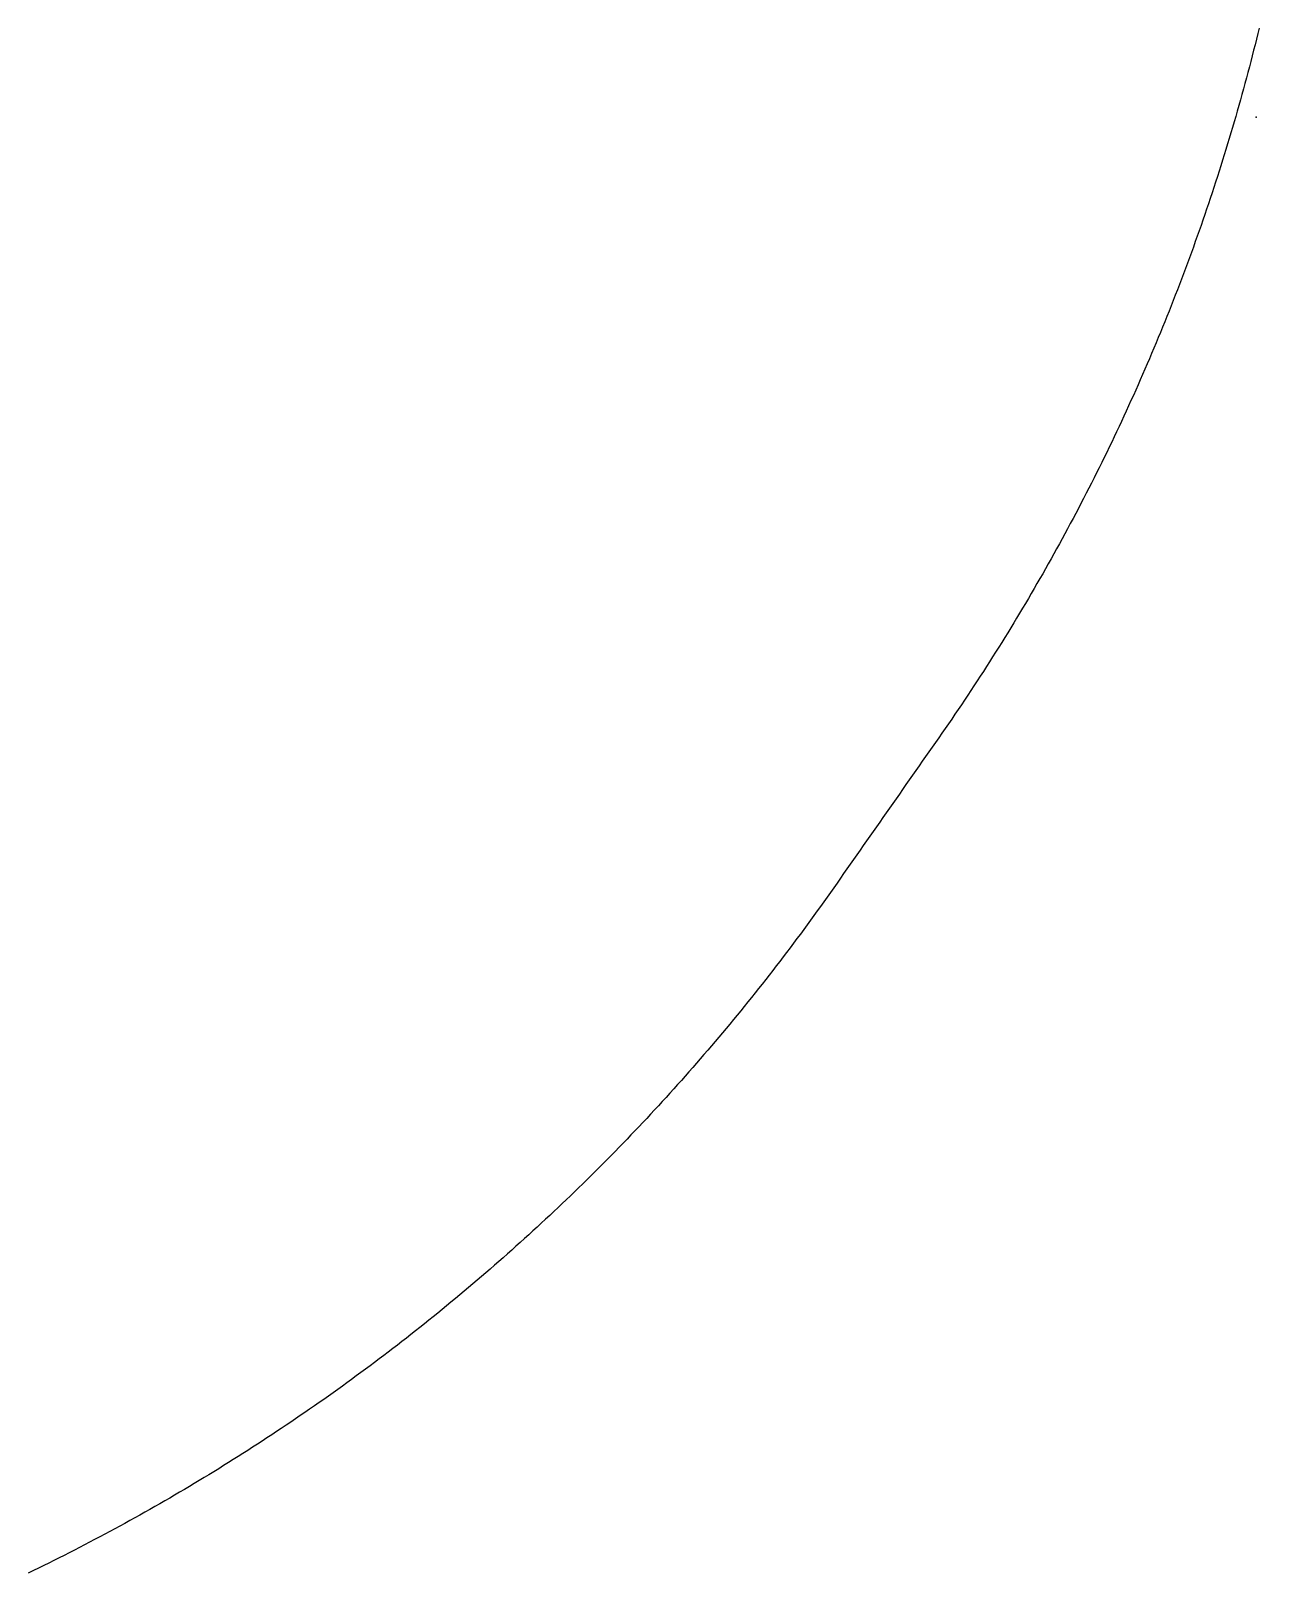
# Model space of a CAD drawing. Header units: metres. Extents: x 457876 to 584660, y 126427 to 241224.
# Drawn here: x 570926 to 576267, y 191807 to 198512 of the extents above; entities that cross this region are included whole.
import ezdxf

# ---------------------------------------------------------------- set-up
doc = ezdxf.new("R2010")
doc.units = ezdxf.units.M
for name, color, linetype in [('AT_GRADE', 3, 'CONTINUOUS'), ('CUTTING', 34, 'CONTINUOUS'), ('EMBANKMENT', 42, 'CONTINUOUS'), ('GROUND_CL', 8, 'CONTINUOUS'), ('RAIL_CL', 1, 'CONTINUOUS'), ('STATIONS', 7, 'CONTINUOUS')]:
    doc.layers.add(name, color=color, linetype=linetype)

msp = doc.modelspace()

# ---------------------------------------------------------------- linework, layer by layer
at = {"layer": 'AT_GRADE'}
for points in [[(575837.704, 197201.118, 35.96), (575828.239, 197178.135, 35.846), (575818.671, 197155.194, 35.732), (575809.092, 197132.258, 35.619), (575799.405, 197109.368, 35.505), (575789.673, 197086.497, 35.392), (575779.888, 197063.648, 35.279)], [(575337.8, 196173.711, 30.912), (575325.526, 196152.099, 30.808), (575313.172, 196130.533, 30.706), (575300.773, 196108.993, 30.603), (575288.321, 196087.483, 30.501), (575275.812, 196066.007, 30.399), (575263.224, 196044.576, 30.298), (575250.579, 196023.179, 30.197), (575237.885, 196001.812, 30.097), (575225.138, 195980.476, 29.997), (575212.338, 195959.171, 29.898), (575199.457, 195937.917, 29.799), (575186.518, 195916.696, 29.7), (575173.524, 195895.51, 29.602), (575160.485, 195874.351, 29.504), (575147.397, 195853.223, 29.407), (575134.241, 195832.137, 29.31), (575121.016, 195811.094, 29.214), (575107.741, 195790.083, 29.118), (575094.412, 195769.106, 29.023), (575081.032, 195748.161, 28.929), (575067.601, 195727.25, 28.835), (575054.09, 195706.39, 28.741), (575040.522, 195685.566, 28.648), (575026.905, 195664.775, 28.555), (575013.237, 195644.018, 28.463), (574999.52, 195623.293, 28.372)], [(572695.059, 192937.701, 23.297), (572675.741, 192922.055, 23.315), (572656.38, 192906.46, 23.333), (572636.966, 192890.932, 23.352), (572617.51, 192875.456, 23.371), (572598.014, 192860.031, 23.391), (572578.484, 192844.647, 23.411), (572558.909, 192829.323, 23.432), (572539.283, 192814.061, 23.453), (572519.628, 192798.838, 23.474), (572499.91, 192783.695, 23.496), (572480.166, 192768.587, 23.518), (572460.381, 192753.531, 23.541), (572440.562, 192738.521, 23.564), (572420.697, 192723.571, 23.587), (572400.782, 192708.687, 23.611), (572380.828, 192693.855, 23.635), (572360.851, 192679.055, 23.66), (572340.824, 192664.321, 23.684), (572320.753, 192649.647, 23.709), (572300.637, 192635.035, 23.735), (572280.481, 192620.476, 23.76), (572260.284, 192605.976, 23.786), (572240.054, 192591.521, 23.813), (572219.794, 192577.106, 23.839), (572199.491, 192562.753, 23.866), (572179.145, 192548.461, 23.893)], [(571159.384, 191929.845, 25.418), (571137.305, 191918.401, 25.453), (571115.201, 191907.006, 25.488), (571093.061, 191895.68, 25.523), (571070.889, 191884.416, 25.558), (571048.684, 191873.217, 25.593), (571026.449, 191862.078, 25.628), (571004.193, 191850.981, 25.664), (570981.907, 191839.943, 25.699), (570959.575, 191828.999, 25.735), (570937.219, 191818.102, 25.771)]]:
    msp.add_polyline3d(points, dxfattribs=at)
at = {"layer": 'CUTTING'}
for points in [[(575770.027, 197040.832, 35.166), (575760.111, 197018.04, 35.053), (575750.112, 196995.285, 34.94), (575740.098, 196972.536, 34.827), (575729.956, 196949.843, 34.714), (575719.786, 196927.164, 34.602), (575709.553, 196904.513, 34.49), (575699.273, 196881.884, 34.378), (575688.941, 196859.277, 34.266), (575678.504, 196836.72, 34.154), (575668.056, 196814.167, 34.042), (575657.508, 196791.662, 33.931), (575646.905, 196769.182, 33.819), (575636.229, 196746.737, 33.708), (575625.514, 196724.31, 33.598), (575614.747, 196701.908, 33.487), (575603.895, 196679.548, 33.377), (575592.969, 196657.223, 33.266), (575582.033, 196634.904, 33.156), (575570.991, 196612.636, 33.047), (575559.905, 196590.391, 32.937), (575548.737, 196568.187, 32.828), (575537.531, 196546.002, 32.719), (575526.277, 196523.841, 32.61), (575514.951, 196501.717, 32.502), (575503.566, 196479.624, 32.394), (575492.098, 196457.573, 32.286), (575480.615, 196435.53, 32.178), (575469.043, 196413.534, 32.071), (575457.387, 196391.583, 31.964), (575445.696, 196369.65, 31.857), (575433.953, 196347.744, 31.751), (575422.138, 196325.878, 31.645), (575410.272, 196304.039, 31.539), (575398.353, 196282.23, 31.433), (575386.344, 196260.469, 31.328), (575374.316, 196238.719, 31.224), (575362.213, 196217.011, 31.119), (575350.03, 196195.348, 31.015)], [(572158.75, 192534.238, 23.921), (572138.316, 192520.07, 23.948), (572117.855, 192505.944, 23.976), (572097.348, 192491.881, 24.005), (572076.801, 192477.88, 24.033), (572056.219, 192463.928, 24.062), (572035.601, 192450.03, 24.091), (572014.947, 192436.185, 24.12), (571994.256, 192422.396, 24.149), (571973.528, 192408.663, 24.179), (571952.76, 192394.989, 24.208), (571931.951, 192381.379, 24.238), (571911.104, 192367.825, 24.269), (571890.223, 192354.325, 24.299), (571869.31, 192340.874, 24.33), (571848.361, 192327.479, 24.36), (571827.367, 192314.155, 24.391), (571806.337, 192300.886, 24.422), (571785.276, 192287.669, 24.454), (571764.172, 192274.519, 24.485), (571743.029, 192261.431, 24.517), (571721.859, 192248.387, 24.548), (571700.661, 192235.388, 24.58), (571679.414, 192222.471, 24.612), (571658.136, 192209.603, 24.644), (571636.824, 192196.791, 24.677), (571615.471, 192184.048, 24.709), (571594.09, 192171.352, 24.742), (571572.677, 192158.71, 24.774), (571551.225, 192146.134, 24.807), (571529.742, 192133.611, 24.84), (571508.232, 192121.134, 24.873), (571486.667, 192108.752, 24.907), (571465.072, 192096.422, 24.94), (571443.455, 192084.132, 24.973), (571421.798, 192071.911, 25.007), (571400.106, 192059.752, 25.041), (571378.389, 192047.638, 25.074), (571356.642, 192035.577, 25.108), (571334.85, 192023.598, 25.142), (571313.029, 192011.671, 25.176), (571291.172, 191999.809, 25.211), (571269.289, 191987.997, 25.245), (571247.367, 191976.255, 25.279), (571225.417, 191964.567, 25.314), (571203.441, 191952.927, 25.348), (571181.425, 191941.362, 25.383)]]:
    msp.add_polyline3d(points, dxfattribs=at)
at = {"layer": 'EMBANKMENT'}
for points in [[(576260.946, 198499.785, 42.128), (576254.97, 198475.656, 42.021), (576248.986, 198451.529, 41.914), (576242.927, 198427.42, 41.807), (576236.775, 198403.335, 41.699), (576230.554, 198379.268, 41.591), (576224.285, 198355.213, 41.483), (576217.959, 198331.173, 41.374), (576211.544, 198307.157, 41.265), (576205.076, 198283.155, 41.156), (576198.557, 198259.166, 41.046), (576191.952, 198235.201, 40.936), (576185.287, 198211.253, 40.826), (576178.574, 198187.318, 40.716), (576171.8, 198163.401, 40.605), (576164.933, 198139.509, 40.494), (576157.975, 198115.644, 40.383), (576151.013, 198091.78, 40.272), (576143.958, 198067.943, 40.16), (576136.811, 198044.134, 40.049), (576129.632, 198020.334, 39.937), (576122.404, 197996.549, 39.825), (576115.085, 197972.791, 39.712), (576107.693, 197949.057, 39.6), (576100.292, 197925.325, 39.487), (576092.738, 197901.642, 39.374), (576085.176, 197877.962, 39.261), (576077.539, 197854.306, 39.148), (576069.84, 197830.67, 39.035), (576062.071, 197807.057, 38.922), (576054.225, 197783.47, 38.809), (576046.331, 197759.899, 38.695), (576038.387, 197736.345, 38.581), (576030.342, 197712.825, 38.468), (576022.248, 197689.322, 38.354), (576014.106, 197665.836, 38.24), (576005.914, 197642.367, 38.126), (575997.63, 197618.93, 38.012), (575989.259, 197595.525, 37.898), (575980.865, 197572.128, 37.784), (575972.381, 197548.764, 37.67), (575963.847, 197525.418, 37.556), (575955.258, 197502.092, 37.442), (575946.586, 197478.797, 37.328), (575937.855, 197455.524, 37.214), (575929.076, 197432.27, 37.099), (575920.23, 197409.04, 36.985), (575911.305, 197385.841, 36.871), (575902.334, 197362.66, 36.757), (575893.303, 197339.503, 36.643), (575884.182, 197316.38, 36.529), (575875.007, 197293.279, 36.415), (575865.783, 197270.198, 36.301), (575856.49, 197247.144, 36.187), (575847.123, 197224.121, 36.073)], [(574985.75, 195602.603, 28.281), (574971.891, 195581.973, 28.191), (574957.978, 195561.379, 28.101), (574944.02, 195540.816, 28.012), (574930.012, 195520.287, 27.924), (574915.954, 195499.792, 27.836), (574901.847, 195479.331, 27.749), (574887.683, 195458.909, 27.662), (574873.442, 195438.541, 27.576), (574859.195, 195418.177, 27.491), (574844.946, 195397.814, 27.406), (574830.691, 195377.456, 27.322), (574816.437, 195357.097, 27.239), (574802.182, 195336.739, 27.156), (574787.927, 195316.381, 27.074), (574773.672, 195296.022, 26.993), (574759.417, 195275.664, 26.912), (574745.162, 195255.305, 26.833), (574730.908, 195234.947, 26.753), (574716.653, 195214.588, 26.675), (574702.398, 195194.23, 26.597), (574688.143, 195173.871, 26.52), (574673.887, 195153.513, 26.444), (574659.632, 195133.155, 26.368), (574645.376, 195112.797, 26.293), (574631.121, 195092.439, 26.219), (574616.865, 195072.081, 26.146), (574602.609, 195051.723, 26.073), (574588.354, 195031.365, 26.001), (574574.098, 195011.007, 25.93), (574559.843, 194990.649, 25.86), (574545.587, 194970.291, 25.79), (574531.332, 194949.933, 25.722), (574517.076, 194929.575, 25.654), (574502.821, 194909.217, 25.586), (574488.565, 194888.859, 25.52), (574474.309, 194868.501, 25.455), (574460.054, 194848.143, 25.39), (574445.797, 194827.785, 25.326), (574431.534, 194807.433, 25.263), (574417.271, 194787.08, 25.201), (574402.986, 194766.743, 25.139), (574388.648, 194746.443, 25.079), (574374.257, 194726.18, 25.019), (574359.82, 194705.95, 24.96), (574345.321, 194685.765, 24.902), (574330.76, 194665.624, 24.845), (574316.164, 194645.508, 24.789), (574301.501, 194625.441, 24.734), (574286.776, 194605.42, 24.679), (574271.997, 194585.438, 24.626), (574257.17, 194565.492, 24.573), (574242.296, 194545.581, 24.521), (574227.358, 194525.717, 24.47), (574212.361, 194505.898, 24.42), (574197.334, 194486.102, 24.37), (574182.235, 194466.36, 24.322), (574167.075, 194446.665, 24.275), (574151.862, 194427.012, 24.228), (574136.602, 194407.395, 24.182), (574121.295, 194387.813, 24.138), (574105.926, 194368.281, 24.094), (574090.497, 194348.796, 24.051), (574075.034, 194329.338, 24.009), (574059.5, 194309.936, 23.967), (574043.937, 194290.559, 23.927), (574028.302, 194271.238, 23.888), (574012.612, 194251.962, 23.849), (573996.87, 194232.729, 23.812), (573981.081, 194213.534, 23.775), (573965.246, 194194.377, 23.739), (573949.36, 194175.263, 23.704), (573933.394, 194156.215, 23.67), (573917.402, 194137.188, 23.637), (573901.337, 194118.223, 23.605), (573885.241, 194099.285, 23.573), (573869.09, 194080.393, 23.543), (573852.876, 194061.555, 23.513), (573836.62, 194042.754, 23.485), (573820.332, 194023.98, 23.457), (573803.976, 194005.265, 23.43), (573787.563, 193986.601, 23.404), (573771.099, 193967.981, 23.379), (573754.585, 193949.405, 23.355), (573738.026, 193930.87, 23.332), (573721.408, 193912.387, 23.309), (573704.733, 193893.955, 23.287), (573688.029, 193875.551, 23.267), (573671.277, 193857.189, 23.247), (573654.442, 193838.903, 23.228), (573637.579, 193820.643, 23.21), (573620.678, 193802.419, 23.192), (573603.711, 193784.255, 23.176), (573586.696, 193766.137, 23.16), (573569.643, 193748.054, 23.146), (573552.524, 193730.034, 23.132), (573535.357, 193712.06, 23.118), (573518.161, 193694.112, 23.106), (573500.895, 193676.232, 23.095), (573483.577, 193658.403, 23.084), (573466.227, 193640.604, 23.074), (573448.83, 193622.852, 23.065), (573431.371, 193605.16, 23.057), (573413.864, 193587.515, 23.049), (573396.311, 193569.917, 23.043), (573378.73, 193552.346, 23.037), (573361.081, 193534.844, 23.032), (573343.38, 193517.394, 23.027), (573325.629, 193499.994, 23.024), (573307.843, 193482.63, 23.021), (573290.022, 193465.303, 23.019), (573272.137, 193448.041, 23.017), (573254.2, 193430.834, 23.016), (573236.216, 193413.674, 23.017), (573218.203, 193396.546, 23.017), (573200.129, 193379.482, 23.019), (573182.002, 193362.474, 23.021), (573163.841, 193345.502, 23.024), (573145.641, 193328.571, 23.027), (573127.383, 193311.704, 23.032), (573109.094, 193294.87, 23.037), (573090.731, 193278.116, 23.042), (573072.342, 193261.391, 23.048), (573053.895, 193244.729, 23.055), (573035.411, 193228.109, 23.063), (573016.89, 193211.529, 23.071), (572998.315, 193195.01, 23.08), (572979.683, 193178.555, 23.089), (572961.027, 193162.128, 23.099), (572942.321, 193145.757, 23.109), (572923.565, 193129.443, 23.121), (572904.765, 193113.179, 23.132), (572885.918, 193096.97, 23.145), (572867.029, 193080.811, 23.157), (572848.096, 193064.701, 23.171), (572829.112, 193048.652, 23.185), (572810.092, 193032.646, 23.199), (572791.038, 193016.68, 23.214), (572771.923, 193000.787, 23.23), (572752.773, 192984.935, 23.246), (572733.577, 192969.139, 23.262), (572714.337, 192953.397, 23.279)]]:
    msp.add_polyline3d(points, dxfattribs=at)
at = {"layer": 'GROUND_CL'}
msp.add_polyline3d([(576266.82, 198523.939, 39.334), (576260.946, 198499.785, 38.379), (576254.97, 198475.656, 37.714), (576248.986, 198451.529, 37.339), (576242.927, 198427.42, 36.749), (576236.775, 198403.335, 35.344), (576230.554, 198379.268, 33.646), (576224.285, 198355.213, 31.651), (576217.959, 198331.173, 29.809), (576211.544, 198307.157, 29.125), (576205.076, 198283.155, 28.488), (576198.557, 198259.166, 27.9), (576191.952, 198235.201, 27.364), (576185.287, 198211.253, 26.9), (576178.574, 198187.318, 26.485), (576171.8, 198163.401, 26.118), (576164.933, 198139.509, 25.802), (576157.975, 198115.644, 25.661), (576151.013, 198091.78, 25.545), (576143.958, 198067.943, 25.447), (576136.811, 198044.134, 25.366), (576129.632, 198020.334, 25.177), (576122.404, 197996.549, 24.963), (576115.085, 197972.791, 24.82), (576107.693, 197949.057, 24.803), (576100.292, 197925.325, 24.554), (576092.738, 197901.642, 24.043), (576085.176, 197877.962, 23.521), (576077.539, 197854.306, 22.992), (576069.84, 197830.67, 22.716), (576062.071, 197807.057, 23.048), (576054.225, 197783.47, 23.354), (576046.331, 197759.899, 23.634), (576038.387, 197736.345, 23.924), (576030.342, 197712.825, 24.81), (576022.248, 197689.322, 25.567), (576014.106, 197665.836, 26.16), (576005.914, 197642.367, 26.652), (575997.63, 197618.93, 27.141), (575989.259, 197595.525, 27.603), (575980.865, 197572.128, 28.028), (575972.381, 197548.764, 28.416), (575963.847, 197525.418, 28.747), (575955.258, 197502.092, 29.027), (575946.586, 197478.797, 29.277), (575937.855, 197455.524, 29.498), (575929.076, 197432.27, 29.66), (575920.23, 197409.04, 29.718), (575911.305, 197385.841, 29.806), (575902.334, 197362.66, 29.9), (575893.303, 197339.503, 29.992), (575884.182, 197316.38, 30.456), (575875.007, 197293.279, 30.99), (575865.783, 197270.198, 31.564), (575856.49, 197247.144, 32.178), (575847.123, 197224.121, 32.798), (575837.704, 197201.118, 33.428), (575828.239, 197178.135, 34.089), (575818.671, 197155.194, 34.782), (575809.092, 197132.258, 35.522), (575799.405, 197109.368, 36.221), (575789.673, 197086.497, 36.95), (575779.888, 197063.648, 37.709), (575770.027, 197040.832, 38.498), (575760.111, 197018.04, 38.951), (575750.112, 196995.285, 39.293), (575740.098, 196972.536, 39.578), (575729.956, 196949.843, 39.806), (575719.786, 196927.164, 39.977), (575709.553, 196904.513, 40.415), (575699.273, 196881.884, 40.937), (575688.941, 196859.277, 41.483), (575678.504, 196836.72, 42.058), (575668.056, 196814.167, 42.698), (575657.508, 196791.662, 43.384), (575646.905, 196769.182, 44.114), (575636.229, 196746.737, 44.889), (575625.514, 196724.31, 46.186), (575614.747, 196701.908, 47.524), (575603.895, 196679.548, 48.52), (575592.969, 196657.223, 49.371), (575582.033, 196634.904, 50.007), (575570.991, 196612.636, 50.085), (575559.905, 196590.391, 50.198), (575548.737, 196568.187, 50.344), (575537.531, 196546.002, 50.524), (575526.277, 196523.841, 50.575), (575514.951, 196501.717, 50.537), (575503.566, 196479.624, 50.481), (575492.098, 196457.573, 50.32), (575480.615, 196435.53, 50.08), (575469.043, 196413.534, 50.05), (575457.387, 196391.583, 50.028), (575445.696, 196369.65, 50.011), (575433.953, 196347.744, 50.002), (575422.138, 196325.878, 48.827), (575410.272, 196304.039, 46.029), (575398.353, 196282.23, 43.183), (575386.344, 196260.469, 40.665), (575374.316, 196238.719, 38.479), (575362.213, 196217.011, 36.545), (575350.03, 196195.348, 34.674), (575337.8, 196173.711, 32.865), (575325.526, 196152.099, 31.118), (575313.172, 196130.533, 30), (575300.773, 196108.993, 29.994), (575288.321, 196087.483, 29.983), (575275.812, 196066.007, 29.966), (575263.224, 196044.576, 29.942), (575250.579, 196023.179, 29.839), (575237.885, 196001.812, 29.734), (575225.138, 195980.476, 29.67), (575212.338, 195959.171, 29.642), (575199.457, 195937.917, 29.632), (575186.518, 195916.696, 29.67), (575173.524, 195895.51, 29.716), (575160.485, 195874.351, 29.77), (575147.397, 195853.223, 29.832), (575134.241, 195832.137, 29.909), (575121.016, 195811.094, 29.987), (575107.741, 195790.083, 29.955), (575094.412, 195769.106, 29.938), (575081.032, 195748.161, 29.967), (575067.601, 195727.25, 30), (575054.09, 195706.39, 30), (575040.522, 195685.566, 30), (575026.905, 195664.775, 30), (575013.237, 195644.018, 29.516), (574999.52, 195623.293, 26.979), (574985.75, 195602.603, 24.399), (574971.891, 195581.973, 22.388), (574957.978, 195561.379, 20.949), (574944.02, 195540.816, 20.083), (574930.012, 195520.287, 20), (574915.954, 195499.792, 20), (574901.847, 195479.331, 20), (574887.683, 195458.909, 20), (574873.442, 195438.541, 20), (574859.195, 195418.177, 20.006), (574844.946, 195397.814, 20.014), (574830.691, 195377.456, 20.026), (574816.437, 195357.097, 20.043), (574802.182, 195336.739, 20.073), (574787.927, 195316.381, 20.074), (574773.672, 195296.022, 20.068), (574759.417, 195275.664, 20.052), (574745.162, 195255.305, 20.028), (574730.908, 195234.947, 19.983), (574716.653, 195214.588, 19.836), (574702.398, 195194.23, 19.683), (574688.143, 195173.871, 19.524), (574673.887, 195153.513, 19.359), (574659.632, 195133.155, 19.171), (574645.376, 195112.797, 18.934), (574631.121, 195092.439, 18.714), (574616.865, 195072.081, 18.513), (574602.609, 195051.723, 18.342), (574588.354, 195031.365, 18.177), (574574.098, 195011.007, 18.015), (574559.843, 194990.649, 17.866), (574545.587, 194970.291, 17.73), (574531.332, 194949.933, 17.607), (574517.076, 194929.575, 17.496), (574502.821, 194909.217, 17.397), (574488.565, 194888.859, 17.309), (574474.309, 194868.501, 17.232), (574460.054, 194848.143, 17.166), (574445.797, 194827.785, 17.113), (574431.534, 194807.433, 17.073), (574417.271, 194787.08, 17.043), (574402.986, 194766.743, 17.018), (574388.648, 194746.443, 17.004), (574374.257, 194726.18, 17.002), (574359.82, 194705.95, 17.01), (574345.321, 194685.765, 17.026), (574330.76, 194665.624, 17.05), (574316.164, 194645.508, 17.082), (574301.501, 194625.441, 17.122), (574286.776, 194605.42, 17.168), (574271.997, 194585.438, 17.223), (574257.17, 194565.492, 17.284), (574242.296, 194545.581, 17.353), (574227.358, 194525.717, 17.42), (574212.361, 194505.898, 17.492), (574197.334, 194486.102, 17.585), (574182.235, 194466.36, 17.689), (574167.075, 194446.665, 17.805), (574151.862, 194427.012, 17.91), (574136.602, 194407.395, 18.004), (574121.295, 194387.813, 18.106), (574105.926, 194368.281, 18.282), (574090.497, 194348.796, 18.506), (574075.034, 194329.338, 18.675), (574059.5, 194309.936, 18.716), (574043.937, 194290.559, 18.732), (574028.302, 194271.238, 18.724), (574012.612, 194251.962, 18.672), (573996.87, 194232.729, 18.646), (573981.081, 194213.534, 18.724), (573965.246, 194194.377, 18.9), (573949.36, 194175.263, 19.175), (573933.394, 194156.215, 19.549), (573917.402, 194137.188, 19.978), (573901.337, 194118.223, 19.03), (573885.241, 194099.285, 18.139), (573869.09, 194080.393, 17.307), (573852.876, 194061.555, 16.533), (573836.62, 194042.754, 15.819), (573820.332, 194023.98, 15.242), (573803.976, 194005.265, 14.642), (573787.563, 193986.601, 14.045), (573771.099, 193967.981, 13.465), (573754.585, 193949.405, 12.903), (573738.026, 193930.87, 12.416), (573721.408, 193912.387, 12.01), (573704.733, 193893.955, 11.519), (573688.029, 193875.551, 11.018), (573671.277, 193857.189, 10.522), (573654.442, 193838.903, 10.034), (573637.579, 193820.643, 10), (573620.678, 193802.419, 10), (573603.711, 193784.255, 10), (573586.696, 193766.137, 10), (573569.643, 193748.054, 10), (573552.524, 193730.034, 10.125), (573535.357, 193712.06, 10.531), (573518.161, 193694.112, 11.091), (573500.895, 193676.232, 11.606), (573483.577, 193658.403, 12.157), (573466.227, 193640.604, 12.746), (573448.83, 193622.852, 13.84), (573431.371, 193605.16, 15.169), (573413.864, 193587.515, 16.38), (573396.311, 193569.917, 16.688), (573378.73, 193552.346, 16.82), (573361.081, 193534.844, 16.662), (573343.38, 193517.394, 15.919), (573325.629, 193499.994, 15.31), (573307.843, 193482.63, 14.948), (573290.022, 193465.303, 14.737), (573272.137, 193448.041, 14.576), (573254.2, 193430.834, 14.45), (573236.216, 193413.674, 14.367), (573218.203, 193396.546, 14.358), (573200.129, 193379.482, 14.34), (573182.002, 193362.474, 14.336), (573163.841, 193345.502, 14.347), (573145.641, 193328.571, 14.425), (573127.383, 193311.704, 14.545), (573109.094, 193294.87, 14.664), (573090.731, 193278.116, 14.842), (573072.342, 193261.391, 15.093), (573053.895, 193244.729, 15.415), (573035.411, 193228.109, 15.654), (573016.89, 193211.529, 15.824), (572998.315, 193195.01, 16.288), (572979.683, 193178.555, 16.74), (572961.027, 193162.128, 17.182), (572942.321, 193145.757, 17.613), (572923.565, 193129.443, 17.965), (572904.765, 193113.179, 18.345), (572885.918, 193096.97, 18.742), (572867.029, 193080.811, 19.115), (572848.096, 193064.701, 19.464), (572829.112, 193048.652, 19.789), (572810.092, 193032.646, 20), (572791.038, 193016.68, 20), (572771.923, 193000.787, 20), (572752.773, 192984.935, 20), (572733.577, 192969.139, 20), (572714.337, 192953.397, 20.056), (572695.059, 192937.701, 20.407), (572675.741, 192922.055, 21.574), (572656.38, 192906.46, 22.588), (572636.966, 192890.932, 23.444), (572617.51, 192875.456, 24.136), (572598.014, 192860.031, 24.5), (572578.484, 192844.647, 24.794), (572558.909, 192829.323, 25.06), (572539.283, 192814.061, 25.284), (572519.628, 192798.838, 25.432), (572499.91, 192783.695, 25.508), (572480.166, 192768.587, 25.56), (572460.381, 192753.531, 25.59), (572440.562, 192738.521, 25.597), (572420.697, 192723.571, 25.5), (572400.782, 192708.687, 25.499), (572380.828, 192693.855, 25.523), (572360.851, 192679.055, 25.555), (572340.824, 192664.321, 25.594), (572320.753, 192649.647, 25.641), (572300.637, 192635.035, 25.834), (572280.481, 192620.476, 25.947), (572260.284, 192605.976, 26.066), (572240.054, 192591.521, 26.193), (572219.794, 192577.106, 26.327), (572199.491, 192562.753, 26.595), (572179.145, 192548.461, 26.877), (572158.75, 192534.238, 27.137), (572138.316, 192520.07, 27.325), (572117.855, 192505.944, 27.516), (572097.348, 192491.881, 27.822), (572076.801, 192477.88, 28.117), (572056.219, 192463.928, 28.4), (572035.601, 192450.03, 28.671), (572014.947, 192436.185, 28.935), (571994.256, 192422.396, 29.201), (571973.528, 192408.663, 29.446), (571952.76, 192394.989, 29.671), (571931.951, 192381.379, 29.875), (571911.104, 192367.825, 30.2), (571890.223, 192354.325, 30.823), (571869.31, 192340.874, 31.481), (571848.361, 192327.479, 32.163), (571827.367, 192314.155, 32.869), (571806.337, 192300.886, 33.6), (571785.276, 192287.669, 34.338), (571764.172, 192274.519, 35.076), (571743.029, 192261.431, 35.814), (571721.859, 192248.387, 36.551), (571700.661, 192235.388, 37.297), (571679.414, 192222.471, 38.022), (571658.136, 192209.603, 38.727), (571636.824, 192196.791, 39.413), (571615.471, 192184.048, 40), (571594.09, 192171.352, 40), (571572.677, 192158.71, 40), (571551.225, 192146.134, 40), (571529.742, 192133.611, 40), (571508.232, 192121.134, 40), (571486.667, 192108.752, 40), (571465.072, 192096.422, 40), (571443.455, 192084.132, 40), (571421.798, 192071.911, 40), (571400.106, 192059.752, 40), (571378.389, 192047.638, 40), (571356.642, 192035.577, 39.875), (571334.85, 192023.598, 38.834), (571313.029, 192011.671, 37.02), (571291.172, 191999.809, 34.452), (571269.289, 191987.997, 32.356), (571247.367, 191976.255, 30.73), (571225.417, 191964.567, 29.57), (571203.441, 191952.927, 29.076), (571181.425, 191941.362, 28.711), (571159.384, 191929.845, 28.336), (571137.305, 191918.401, 27.956), (571115.201, 191907.006, 27.534), (571093.061, 191895.68, 26.972), (571070.889, 191884.416, 26.418), (571048.684, 191873.217, 25.871), (571026.449, 191862.078, 25.331), (571004.193, 191850.981, 24.762), (570981.907, 191839.943, 24.196), (570959.575, 191828.999, 23.659), (570937.219, 191818.102, 23.135), (570914.84, 191807.253, 22.63)], dxfattribs=at)
at = {"layer": 'RAIL_CL'}
msp.add_polyline3d([(576266.82, 198523.939, 42.234), (576260.946, 198499.785, 42.128), (576254.97, 198475.656, 42.021), (576248.986, 198451.529, 41.914), (576242.927, 198427.42, 41.807), (576236.775, 198403.335, 41.699), (576230.554, 198379.268, 41.591), (576224.285, 198355.213, 41.483), (576217.959, 198331.173, 41.374), (576211.544, 198307.157, 41.265), (576205.076, 198283.155, 41.156), (576198.557, 198259.166, 41.046), (576191.952, 198235.201, 40.936), (576185.287, 198211.253, 40.826), (576178.574, 198187.318, 40.716), (576171.8, 198163.401, 40.605), (576164.933, 198139.509, 40.494), (576157.975, 198115.644, 40.383), (576151.013, 198091.78, 40.272), (576143.958, 198067.943, 40.16), (576136.811, 198044.134, 40.049), (576129.632, 198020.334, 39.937), (576122.404, 197996.549, 39.825), (576115.085, 197972.791, 39.712), (576107.693, 197949.057, 39.6), (576100.292, 197925.325, 39.487), (576092.738, 197901.642, 39.374), (576085.176, 197877.962, 39.261), (576077.539, 197854.306, 39.148), (576069.84, 197830.67, 39.035), (576062.071, 197807.057, 38.922), (576054.225, 197783.47, 38.809), (576046.331, 197759.899, 38.695), (576038.387, 197736.345, 38.581), (576030.342, 197712.825, 38.468), (576022.248, 197689.322, 38.354), (576014.106, 197665.836, 38.24), (576005.914, 197642.367, 38.126), (575997.63, 197618.93, 38.012), (575989.259, 197595.525, 37.898), (575980.865, 197572.128, 37.784), (575972.381, 197548.764, 37.67), (575963.847, 197525.418, 37.556), (575955.258, 197502.092, 37.442), (575946.586, 197478.797, 37.328), (575937.855, 197455.524, 37.214), (575929.076, 197432.27, 37.099), (575920.23, 197409.04, 36.985), (575911.305, 197385.841, 36.871), (575902.334, 197362.66, 36.757), (575893.303, 197339.503, 36.643), (575884.182, 197316.38, 36.529), (575875.007, 197293.279, 36.415), (575865.783, 197270.198, 36.301), (575856.49, 197247.144, 36.187), (575847.123, 197224.121, 36.073), (575837.704, 197201.118, 35.96), (575828.239, 197178.135, 35.846), (575818.671, 197155.194, 35.732), (575809.092, 197132.258, 35.619), (575799.405, 197109.368, 35.505), (575789.673, 197086.497, 35.392), (575779.888, 197063.648, 35.279), (575770.027, 197040.832, 35.166), (575760.111, 197018.04, 35.053), (575750.112, 196995.285, 34.94), (575740.098, 196972.536, 34.827), (575729.956, 196949.843, 34.714), (575719.786, 196927.164, 34.602), (575709.553, 196904.513, 34.49), (575699.273, 196881.884, 34.378), (575688.941, 196859.277, 34.266), (575678.504, 196836.72, 34.154), (575668.056, 196814.167, 34.042), (575657.508, 196791.662, 33.931), (575646.905, 196769.182, 33.819), (575636.229, 196746.737, 33.708), (575625.514, 196724.31, 33.598), (575614.747, 196701.908, 33.487), (575603.895, 196679.548, 33.377), (575592.969, 196657.223, 33.266), (575582.033, 196634.904, 33.156), (575570.991, 196612.636, 33.047), (575559.905, 196590.391, 32.937), (575548.737, 196568.187, 32.828), (575537.531, 196546.002, 32.719), (575526.277, 196523.841, 32.61), (575514.951, 196501.717, 32.502), (575503.566, 196479.624, 32.394), (575492.098, 196457.573, 32.286), (575480.615, 196435.53, 32.178), (575469.043, 196413.534, 32.071), (575457.387, 196391.583, 31.964), (575445.696, 196369.65, 31.857), (575433.953, 196347.744, 31.751), (575422.138, 196325.878, 31.645), (575410.272, 196304.039, 31.539), (575398.353, 196282.23, 31.433), (575386.344, 196260.469, 31.328), (575374.316, 196238.719, 31.224), (575362.213, 196217.011, 31.119), (575350.03, 196195.348, 31.015), (575337.8, 196173.711, 30.912), (575325.526, 196152.099, 30.808), (575313.172, 196130.533, 30.706), (575300.773, 196108.993, 30.603), (575288.321, 196087.483, 30.501), (575275.812, 196066.007, 30.399), (575263.224, 196044.576, 30.298), (575250.579, 196023.179, 30.197), (575237.885, 196001.812, 30.097), (575225.138, 195980.476, 29.997), (575212.338, 195959.171, 29.898), (575199.457, 195937.917, 29.799), (575186.518, 195916.696, 29.7), (575173.524, 195895.51, 29.602), (575160.485, 195874.351, 29.504), (575147.397, 195853.223, 29.407), (575134.241, 195832.137, 29.31), (575121.016, 195811.094, 29.214), (575107.741, 195790.083, 29.118), (575094.412, 195769.106, 29.023), (575081.032, 195748.161, 28.929), (575067.601, 195727.25, 28.835), (575054.09, 195706.39, 28.741), (575040.522, 195685.566, 28.648), (575026.905, 195664.775, 28.555), (575013.237, 195644.018, 28.463), (574999.52, 195623.293, 28.372), (574985.75, 195602.603, 28.281), (574971.891, 195581.973, 28.191), (574957.978, 195561.379, 28.101), (574944.02, 195540.816, 28.012), (574930.012, 195520.287, 27.924), (574915.954, 195499.792, 27.836), (574901.847, 195479.331, 27.749), (574887.683, 195458.909, 27.662), (574873.442, 195438.541, 27.576), (574859.195, 195418.177, 27.491), (574844.946, 195397.814, 27.406), (574830.691, 195377.456, 27.322), (574816.437, 195357.097, 27.239), (574802.182, 195336.739, 27.156), (574787.927, 195316.381, 27.074), (574773.672, 195296.022, 26.993), (574759.417, 195275.664, 26.912), (574745.162, 195255.305, 26.833), (574730.908, 195234.947, 26.753), (574716.653, 195214.588, 26.675), (574702.398, 195194.23, 26.597), (574688.143, 195173.871, 26.52), (574673.887, 195153.513, 26.444), (574659.632, 195133.155, 26.368), (574645.376, 195112.797, 26.293), (574631.121, 195092.439, 26.219), (574616.865, 195072.081, 26.146), (574602.609, 195051.723, 26.073), (574588.354, 195031.365, 26.001), (574574.098, 195011.007, 25.93), (574559.843, 194990.649, 25.86), (574545.587, 194970.291, 25.79), (574531.332, 194949.933, 25.722), (574517.076, 194929.575, 25.654), (574502.821, 194909.217, 25.586), (574488.565, 194888.859, 25.52), (574474.309, 194868.501, 25.455), (574460.054, 194848.143, 25.39), (574445.797, 194827.785, 25.326), (574431.534, 194807.433, 25.263), (574417.271, 194787.08, 25.201), (574402.986, 194766.743, 25.139), (574388.648, 194746.443, 25.079), (574374.257, 194726.18, 25.019), (574359.82, 194705.95, 24.96), (574345.321, 194685.765, 24.902), (574330.76, 194665.624, 24.845), (574316.164, 194645.508, 24.789), (574301.501, 194625.441, 24.734), (574286.776, 194605.42, 24.679), (574271.997, 194585.438, 24.626), (574257.17, 194565.492, 24.573), (574242.296, 194545.581, 24.521), (574227.358, 194525.717, 24.47), (574212.361, 194505.898, 24.42), (574197.334, 194486.102, 24.37), (574182.235, 194466.36, 24.322), (574167.075, 194446.665, 24.275), (574151.862, 194427.012, 24.228), (574136.602, 194407.395, 24.182), (574121.295, 194387.813, 24.138), (574105.926, 194368.281, 24.094), (574090.497, 194348.796, 24.051), (574075.034, 194329.338, 24.009), (574059.5, 194309.936, 23.967), (574043.937, 194290.559, 23.927), (574028.302, 194271.238, 23.888), (574012.612, 194251.962, 23.849), (573996.87, 194232.729, 23.812), (573981.081, 194213.534, 23.775), (573965.246, 194194.377, 23.739), (573949.36, 194175.263, 23.704), (573933.394, 194156.215, 23.67), (573917.402, 194137.188, 23.637), (573901.337, 194118.223, 23.605), (573885.241, 194099.285, 23.573), (573869.09, 194080.393, 23.543), (573852.876, 194061.555, 23.513), (573836.62, 194042.754, 23.485), (573820.332, 194023.98, 23.457), (573803.976, 194005.265, 23.43), (573787.563, 193986.601, 23.404), (573771.099, 193967.981, 23.379), (573754.585, 193949.405, 23.355), (573738.026, 193930.87, 23.332), (573721.408, 193912.387, 23.309), (573704.733, 193893.955, 23.287), (573688.029, 193875.551, 23.267), (573671.277, 193857.189, 23.247), (573654.442, 193838.903, 23.228), (573637.579, 193820.643, 23.21), (573620.678, 193802.419, 23.192), (573603.711, 193784.255, 23.176), (573586.696, 193766.137, 23.16), (573569.643, 193748.054, 23.146), (573552.524, 193730.034, 23.132), (573535.357, 193712.06, 23.118), (573518.161, 193694.112, 23.106), (573500.895, 193676.232, 23.095), (573483.577, 193658.403, 23.084), (573466.227, 193640.604, 23.074), (573448.83, 193622.852, 23.065), (573431.371, 193605.16, 23.057), (573413.864, 193587.515, 23.049), (573396.311, 193569.917, 23.043), (573378.73, 193552.346, 23.037), (573361.081, 193534.844, 23.032), (573343.38, 193517.394, 23.027), (573325.629, 193499.994, 23.024), (573307.843, 193482.63, 23.021), (573290.022, 193465.303, 23.019), (573272.137, 193448.041, 23.017), (573254.2, 193430.834, 23.016), (573236.216, 193413.674, 23.017), (573218.203, 193396.546, 23.017), (573200.129, 193379.482, 23.019), (573182.002, 193362.474, 23.021), (573163.841, 193345.502, 23.024), (573145.641, 193328.571, 23.027), (573127.383, 193311.704, 23.032), (573109.094, 193294.87, 23.037), (573090.731, 193278.116, 23.042), (573072.342, 193261.391, 23.048), (573053.895, 193244.729, 23.055), (573035.411, 193228.109, 23.063), (573016.89, 193211.529, 23.071), (572998.315, 193195.01, 23.08), (572979.683, 193178.555, 23.089), (572961.027, 193162.128, 23.099), (572942.321, 193145.757, 23.109), (572923.565, 193129.443, 23.121), (572904.765, 193113.179, 23.132), (572885.918, 193096.97, 23.145), (572867.029, 193080.811, 23.157), (572848.096, 193064.701, 23.171), (572829.112, 193048.652, 23.185), (572810.092, 193032.646, 23.199), (572791.038, 193016.68, 23.214), (572771.923, 193000.787, 23.23), (572752.773, 192984.935, 23.246), (572733.577, 192969.139, 23.262), (572714.337, 192953.397, 23.279), (572695.059, 192937.701, 23.297), (572675.741, 192922.055, 23.315), (572656.38, 192906.46, 23.333), (572636.966, 192890.932, 23.352), (572617.51, 192875.456, 23.371), (572598.014, 192860.031, 23.391), (572578.484, 192844.647, 23.411), (572558.909, 192829.323, 23.432), (572539.283, 192814.061, 23.453), (572519.628, 192798.838, 23.474), (572499.91, 192783.695, 23.496), (572480.166, 192768.587, 23.518), (572460.381, 192753.531, 23.541), (572440.562, 192738.521, 23.564), (572420.697, 192723.571, 23.587), (572400.782, 192708.687, 23.611), (572380.828, 192693.855, 23.635), (572360.851, 192679.055, 23.66), (572340.824, 192664.321, 23.684), (572320.753, 192649.647, 23.709), (572300.637, 192635.035, 23.735), (572280.481, 192620.476, 23.76), (572260.284, 192605.976, 23.786), (572240.054, 192591.521, 23.813), (572219.794, 192577.106, 23.839), (572199.491, 192562.753, 23.866), (572179.145, 192548.461, 23.893), (572158.75, 192534.238, 23.921), (572138.316, 192520.07, 23.948), (572117.855, 192505.944, 23.976), (572097.348, 192491.881, 24.005), (572076.801, 192477.88, 24.033), (572056.219, 192463.928, 24.062), (572035.601, 192450.03, 24.091), (572014.947, 192436.185, 24.12), (571994.256, 192422.396, 24.149), (571973.528, 192408.663, 24.179), (571952.76, 192394.989, 24.208), (571931.951, 192381.379, 24.238), (571911.104, 192367.825, 24.269), (571890.223, 192354.325, 24.299), (571869.31, 192340.874, 24.33), (571848.361, 192327.479, 24.36), (571827.367, 192314.155, 24.391), (571806.337, 192300.886, 24.422), (571785.276, 192287.669, 24.454), (571764.172, 192274.519, 24.485), (571743.029, 192261.431, 24.517), (571721.859, 192248.387, 24.548), (571700.661, 192235.388, 24.58), (571679.414, 192222.471, 24.612), (571658.136, 192209.603, 24.644), (571636.824, 192196.791, 24.677), (571615.471, 192184.048, 24.709), (571594.09, 192171.352, 24.742), (571572.677, 192158.71, 24.774), (571551.225, 192146.134, 24.807), (571529.742, 192133.611, 24.84), (571508.232, 192121.134, 24.873), (571486.667, 192108.752, 24.907), (571465.072, 192096.422, 24.94), (571443.455, 192084.132, 24.973), (571421.798, 192071.911, 25.007), (571400.106, 192059.752, 25.041), (571378.389, 192047.638, 25.074), (571356.642, 192035.577, 25.108), (571334.85, 192023.598, 25.142), (571313.029, 192011.671, 25.176), (571291.172, 191999.809, 25.211), (571269.289, 191987.997, 25.245), (571247.367, 191976.255, 25.279), (571225.417, 191964.567, 25.314), (571203.441, 191952.927, 25.348), (571181.425, 191941.362, 25.383), (571159.384, 191929.845, 25.418), (571137.305, 191918.401, 25.453), (571115.201, 191907.006, 25.488), (571093.061, 191895.68, 25.523), (571070.889, 191884.416, 25.558), (571048.684, 191873.217, 25.593), (571026.449, 191862.078, 25.628), (571004.193, 191850.981, 25.664), (570981.907, 191839.943, 25.699), (570959.575, 191828.999, 25.735), (570937.219, 191818.102, 25.771), (570914.84, 191807.253, 25.806)], dxfattribs=at)
at = {"layer": 'STATIONS'}
msp.add_point((576254, 198136, 40.605), dxfattribs=at)

doc.saveas('drawing.dxf')
